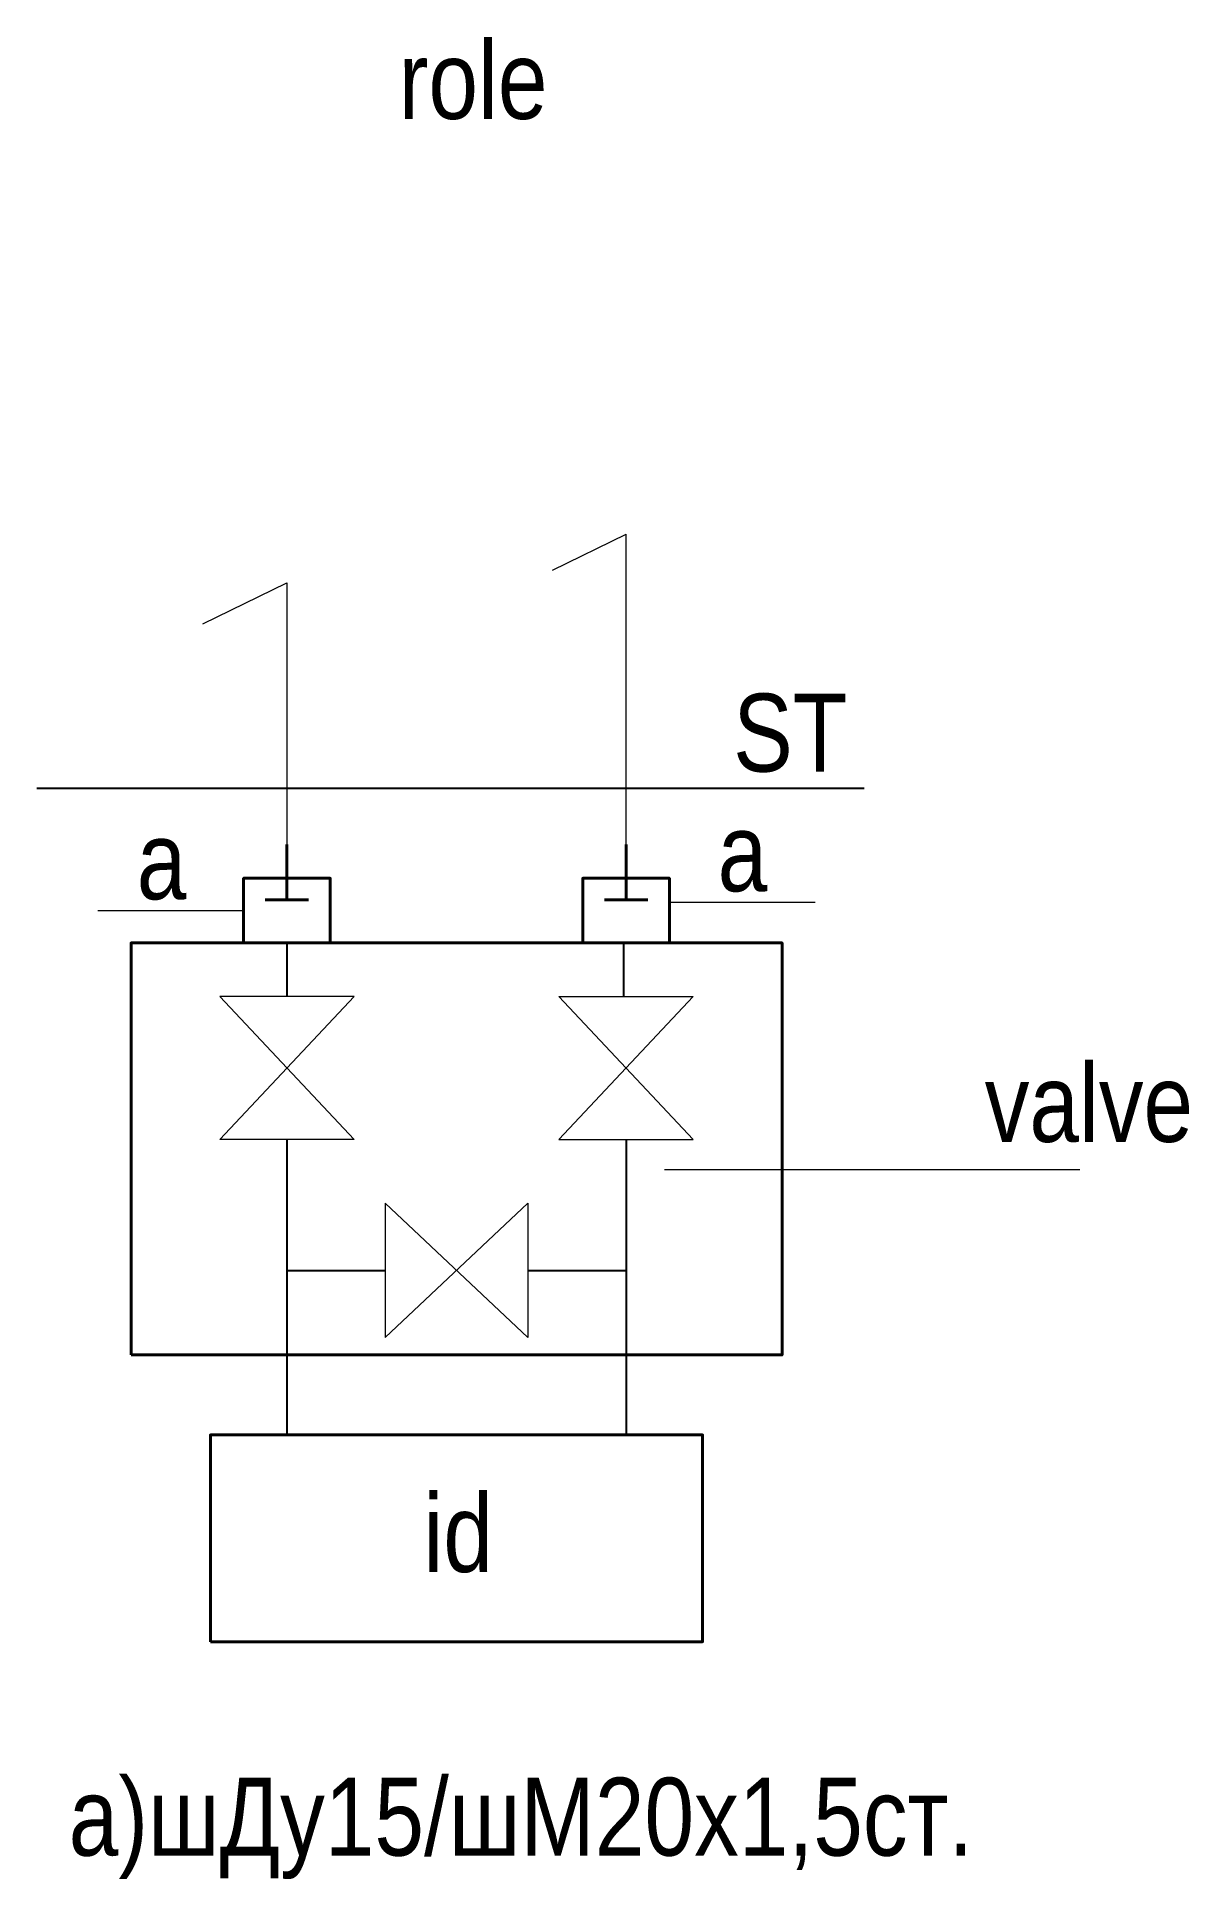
# Model space of a CAD drawing. Header units: feet. Extents: x -4308 to 56, y -12115 to -5.
# Drawn here: x 29.82 to 56.44, y -48.02 to -5.47 of the extents above; entities outside this region: 1.
import ezdxf

# ---------------------------------------------------------------- set-up
doc = ezdxf.new("R2010")
doc.units = ezdxf.units.FT
doc.header["$MEASUREMENT"] = 0
for name, color, linetype, lineweight in [('id_params_Ном._пера__1', 7, 'Continuous', 15), ('id_static_Ном._пера__1', 7, 'Continuous', 15), ('id_static_Ном._пера__21', 7, 'Continuous', 40)]:
    doc.layers.add(name, color=color, linetype=linetype, lineweight=lineweight)
doc.styles.add('СГЕНЕРИР_СТИЛЬ_1', font='ARIALN.TTF')

msp = doc.modelspace()

# ---------------------------------------------------------------- linework, layer by layer
for p, q in [((29.822, -22.823), (48.933, -22.823)), ((35.598, -26.395), (35.598, -27.636)), ((43.371, -26.395), (43.371, -27.636)), ((35.598, -30.936), (35.598, -33.962)), ((43.432, -30.936), (43.432, -33.962)), ((35.598, -33.962), (37.865, -33.962)), ((35.598, -33.962), (35.598, -35.861)), ((41.165, -33.962), (43.432, -33.962)), ((43.432, -33.962), (43.432, -35.861)), ((35.598, -35.861), (35.598, -37.76)), ((43.432, -35.861), (43.432, -37.76))]:
    msp.add_line(p, q)
at = {"layer": 'id_static_Ном._пера__1', "color": 7, "linetype": 'Continuous'}
for p, q in [((41.733, -17.786), (43.432, -16.955)), ((43.432, -24.12), (43.432, -16.955)), ((33.658, -19.028), (35.598, -18.08)), ((35.598, -18.08), (35.598, -24.12))]:
    msp.add_line(p, q, dxfattribs=at)
at = {"layer": 'id_static_Ном._пера__1', "color": 7, "linetype": 'Continuous', "lineweight": 15}
for p, q in [((47.8, -25.466), (44.432, -25.466)), ((31.231, -25.651), (34.598, -25.651)), ((44.321, -31.627), (53.91, -31.627))]:
    msp.add_line(p, q, dxfattribs=at)
for points in [[(37.148, -30.936), (34.048, -30.936), (37.148, -27.636), (34.048, -27.636)], [(41.882, -30.936), (44.982, -30.936), (41.882, -27.636), (44.982, -27.636)], [(41.165, -32.412), (41.165, -35.512), (37.865, -32.412), (37.865, -35.512)]]:
    msp.add_lwpolyline(points, close=True, dxfattribs=at)
at = {"layer": 'id_static_Ном._пера__21', "color": 7, "linetype": 'Continuous', "lineweight": 40}
for p, q in [((35.598, -24.12), (35.598, -25.401)), ((43.432, -24.12), (43.432, -25.401)), ((36.098, -25.401), (35.098, -25.401)), ((43.932, -25.401), (42.932, -25.401))]:
    msp.add_line(p, q, dxfattribs=at)
for points in [[(36.598, -26.401), (36.598, -24.901), (34.598, -24.901), (34.598, -26.401)], [(44.432, -26.401), (44.432, -24.901), (42.432, -24.901), (42.432, -26.401)]]:
    msp.add_lwpolyline(points, dxfattribs=at)
at = {"layer": 'id_static_Ном._пера__21'}
for points in [[(31.998, -35.915), (47.033, -35.915), (47.033, -26.395), (31.998, -26.395)], [(33.832, -42.538), (45.199, -42.538), (45.199, -37.76), (33.832, -37.76)]]:
    msp.add_lwpolyline(points, close=True, dxfattribs=at)

# ---------------------------------------------------------------- texts
at = {"layer": 'id_params_Ном._пера__1', "color": 7, "linetype": 'Continuous', "lineweight": 15, "insert": (39.898, -5.563), "char_height": 1.8, "width": 30, "attachment_point": 2, "style": 'СГЕНЕРИР_СТИЛЬ_1'}
msp.add_mtext('\\A1;role', dxfattribs=at)
at = {"layer": 'id_params_Ном._пера__1', "color": 7, "linetype": 'Continuous', "lineweight": 15, "char_height": 1.8, "style": 'СГЕНЕРИР_СТИЛЬ_1'}
for s, insert, attachment_point in [('\\A1;ST', (45.906, -20.639), 1), ('\\A1;valve', (51.715, -29.193), 1), ('\\A1;id', (39.554, -39.128), 2)]:
    msp.add_mtext(s, dxfattribs=dict(at, insert=insert, attachment_point=attachment_point))
at = {"layer": 'id_static_Ном._пера__1', "color": 7, "linetype": 'Continuous', "lineweight": 15, "attachment_point": 1, "style": 'СГЕНЕРИР_СТИЛЬ_1'}
for s, insert, char_height in [('\\A1;a', (45.547, -23.404), 1.8), ('\\A1;а', (32.13, -23.588), 1.8), ('\\A1;\\P', (-4307.922, -12115.413), 17.4953)]:
    msp.add_mtext(s, dxfattribs=dict(at, insert=insert, char_height=char_height))
at = {"layer": 'id_static_Ном._пера__1', "color": 7, "linetype": 'Continuous', "lineweight": 15, "insert": (30.558, -45.68), "char_height": 1.8, "attachment_point": 1, "line_spacing_factor": 0.98287, "style": 'СГЕНЕРИР_СТИЛЬ_1'}
msp.add_mtext('\\A1;а)шДу15/шМ20х1,5ст.', dxfattribs=at)

doc.saveas('drawing.dxf')
